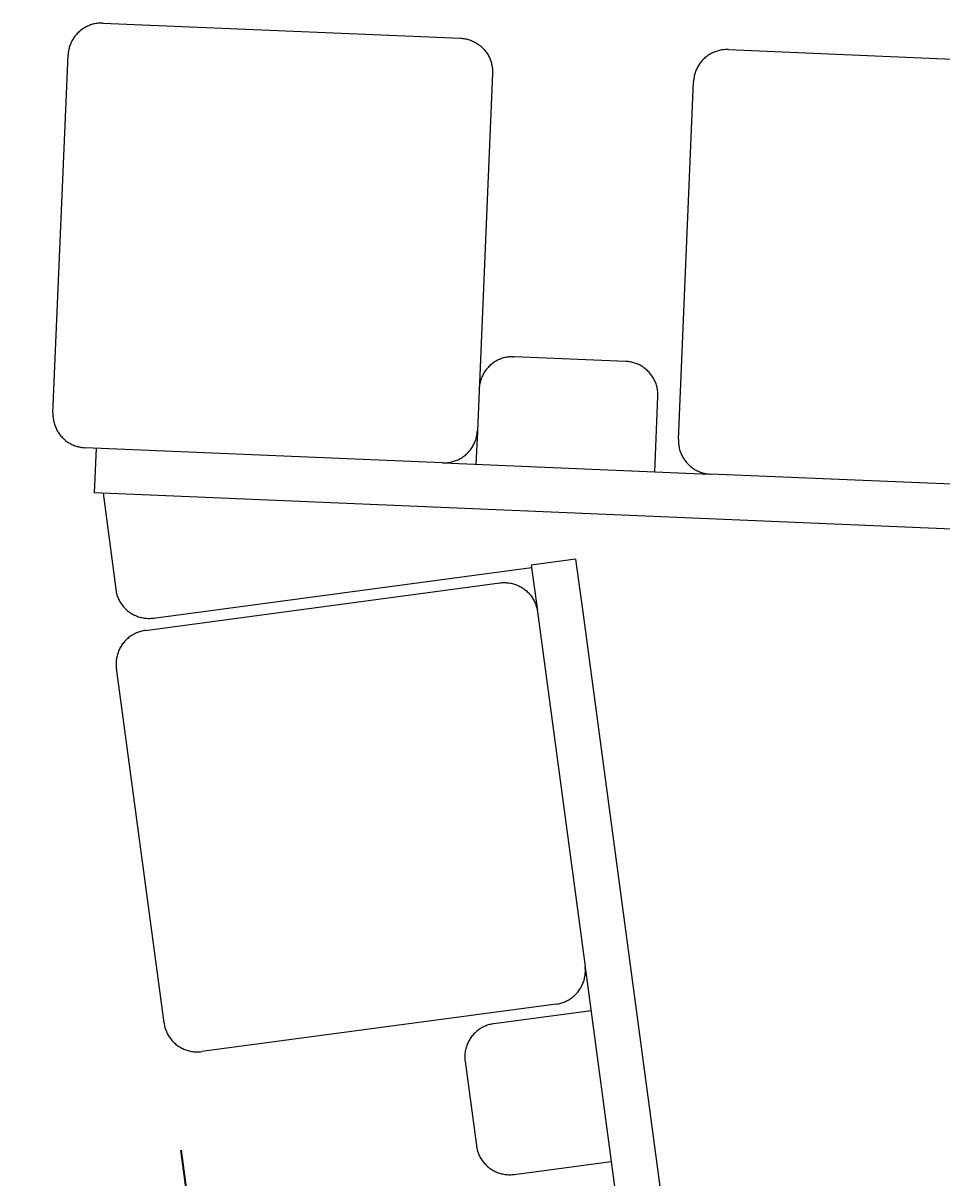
# Model space of a CAD drawing. Header units: inches. Extents: x -12 to 176, y -4 to 123.
# Drawn here: x 125.644 to 128.879, y 114.299 to 118.364 of the extents above; entities that cross this region are included whole.
import ezdxf

# ---------------------------------------------------------------- set-up
doc = ezdxf.new("R2010")
doc.units = ezdxf.units.IN
doc.layers.add('ZANO_R', color=7, linetype='Continuous', lineweight=0)
doc.layers.add('ZANO_W', color=1, linetype='Continuous', lineweight=0)
doc.styles.get("Standard").update_dxf_attribs({"font": 'arial.ttf'})
doc.dimstyles.new('amerykanie', dxfattribs={"dimtxt": 50, "dimasz": 50, "dimexe": 0.5, "dimexo": 0.5, "dimgap": 1, "dimtad": 1, "dimdec": 0, "dimzin": 0, "dimlunit": 5, "dimtxsty": 'Standard', "dimcen": 0.09, "dimclrd": 1, "dimclre": 1, "dimclrt": 1, "dimazin": 0, "dimtfac": 1, "dimtdec": 0, "dimtmove": 0, "dimatfit": 3, "dimfxl": 1, "dimtzin": 0, "dimarcsym": 1})

# ---------------------------------------------------------------- blocks, each defined once
blk = doc.blocks.new('*D360')
at = {"layer": 'ZANO_W', "color": 1, "lineweight": -2}
for p, q in [((126.4715, 112.3745), (126.2003, 114.3963)), ((124.2862, 110.6303), (122.9058, 110.6303))]:
    blk.add_line(p, q, dxfattribs=at)
blk.add_arc((126.7056, 110.6303), 3.2997, 115.0728, 162.5691, dxfattribs=at)
at = {"layer": 'ZANO_W', "color": 1}
for points in [[(125.3542, 113.4592), (125.2603, 113.7791), (126.2668, 113.9008)], [(123.3926, 111.644), (123.7221, 111.5935), (123.4058, 110.6303)]]:
    blk.add_solid(points, dxfattribs=at)
at = {"layer": 'ZANO_W', "color": 1, "insert": (125.0055, 109.4665), "char_height": 1.625, "attachment_point": 5}
blk.add_mtext("82%%d21'", dxfattribs=at)

msp = doc.modelspace()

# ---------------------------------------------------------------- linework, layer by layer
at = {"layer": 'ZANO_R'}
for p, q in [((125.87401, 118.35499), (125.87032, 118.35335)), ((125.87774, 118.3565), (125.87401, 118.35499)), ((125.88153, 118.35789), (125.87774, 118.3565)), ((125.88537, 118.35914), (125.88153, 118.35789)), ((125.88924, 118.36026), (125.88537, 118.35914)), ((125.89315, 118.36125), (125.88924, 118.36026)), ((125.89709, 118.36211), (125.89315, 118.36125)), ((125.90106, 118.36283), (125.89709, 118.36211)), ((125.90505, 118.36342), (125.90106, 118.36283)), ((125.90906, 118.36386), (125.90505, 118.36342)), ((125.91308, 118.36418), (125.90906, 118.36386)), ((125.91711, 118.36435), (125.91308, 118.36418)), ((125.92114, 118.36439), (125.91711, 118.36435)), ((125.92517, 118.36428), (125.92114, 118.36439)), ((125.92517, 118.36428), (127.18389, 118.31108)), ((125.82425, 118.31517), (125.82195, 118.31185)), ((125.82665, 118.31841), (125.82425, 118.31517)), ((125.82917, 118.32156), (125.82665, 118.31841)), ((125.83179, 118.32462), (125.82917, 118.32156)), ((125.83452, 118.32759), (125.83179, 118.32462)), ((125.83735, 118.33047), (125.83452, 118.32759)), ((125.84027, 118.33325), (125.83735, 118.33047)), ((125.84328, 118.33593), (125.84027, 118.33325)), ((125.84639, 118.3385), (125.84328, 118.33593)), ((125.84958, 118.34096), (125.84639, 118.3385)), ((125.85285, 118.34332), (125.84958, 118.34096)), ((125.85621, 118.34556), (125.85285, 118.34332)), ((125.85963, 118.34769), (125.85621, 118.34556)), ((125.86313, 118.3497), (125.85963, 118.34769)), ((125.8667, 118.35158), (125.86313, 118.3497)), ((125.87032, 118.35335), (125.8667, 118.35158)), ((125.80566, 118.27517), (125.80474, 118.27124)), ((125.80671, 118.27906), (125.80566, 118.27517)), ((125.8079, 118.28292), (125.80671, 118.27906)), ((125.80922, 118.28673), (125.8079, 118.28292)), ((125.81066, 118.2905), (125.80922, 118.28673)), ((125.81224, 118.29421), (125.81066, 118.2905)), ((125.81394, 118.29787), (125.81224, 118.29421)), ((125.81576, 118.30146), (125.81394, 118.29787)), ((125.8177, 118.305), (125.81576, 118.30146)), ((125.81977, 118.30846), (125.8177, 118.305)), ((125.82195, 118.31185), (125.81977, 118.30846)), ((127.18389, 118.31108), (127.18792, 118.31085)), ((127.18792, 118.31085), (127.19193, 118.31047)), ((127.19193, 118.31047), (127.19593, 118.30996)), ((127.19593, 118.30996), (127.19991, 118.30931)), ((127.19991, 118.30931), (127.20387, 118.30852)), ((127.20387, 118.30852), (127.2078, 118.3076)), ((127.2078, 118.3076), (127.21169, 118.30655)), ((127.21169, 118.30655), (127.21554, 118.30536)), ((127.21554, 118.30536), (127.21936, 118.30405)), ((127.21936, 118.30405), (127.22312, 118.3026)), ((127.22312, 118.3026), (127.22683, 118.30103)), ((127.22683, 118.30103), (127.23049, 118.29933)), ((127.23049, 118.29933), (127.23409, 118.2975)), ((127.23409, 118.2975), (127.23762, 118.29556)), ((127.23762, 118.29556), (127.24109, 118.2935)), ((127.24109, 118.2935), (127.24448, 118.29131)), ((127.24448, 118.29131), (127.24779, 118.28902)), ((127.24779, 118.28902), (127.25103, 118.28661)), ((127.25103, 118.28661), (127.25418, 118.28409)), ((127.25418, 118.28409), (127.25724, 118.28147)), ((127.25724, 118.28147), (127.26022, 118.27874)), ((127.26022, 118.27874), (127.26309, 118.27592)), ((127.26309, 118.27592), (127.26587, 118.27299)), ((127.26587, 118.27299), (127.26855, 118.26998)), ((125.74898, 116.99255), (125.80218, 118.25127)), ((125.80242, 118.25529), (125.80218, 118.25127)), ((125.80279, 118.25931), (125.80242, 118.25529)), ((125.80331, 118.26331), (125.80279, 118.25931)), ((125.80396, 118.26729), (125.80331, 118.26331)), ((125.80474, 118.27124), (125.80396, 118.26729)), ((127.26855, 118.26998), (127.27112, 118.26687)), ((127.27112, 118.26687), (127.27359, 118.26368)), ((127.27359, 118.26368), (127.27594, 118.26041)), ((127.27594, 118.26041), (127.27819, 118.25706)), ((127.27819, 118.25706), (127.28031, 118.25363)), ((127.28031, 118.25363), (127.28232, 118.25013)), ((127.28232, 118.25013), (127.28421, 118.24657)), ((127.28421, 118.24657), (127.28597, 118.24294)), ((127.28597, 118.24294), (127.28761, 118.23926)), ((127.28761, 118.23926), (127.28913, 118.23552)), ((127.28913, 118.23552), (127.29051, 118.23173)), ((128.03728, 118.23449), (128.03455, 118.23152)), ((128.04011, 118.23737), (128.03728, 118.23449)), ((128.04303, 118.24015), (128.04011, 118.23737)), ((128.04604, 118.24283), (128.04303, 118.24015)), ((128.04915, 118.2454), (128.04604, 118.24283)), ((128.05234, 118.24786), (128.04915, 118.2454)), ((128.05561, 118.25022), (128.05234, 118.24786)), ((128.05897, 118.25246), (128.05561, 118.25022)), ((128.06239, 118.25459), (128.05897, 118.25246)), ((128.06589, 118.2566), (128.06239, 118.25459)), ((128.06946, 118.25848), (128.06589, 118.2566)), ((128.07308, 118.26025), (128.06946, 118.25848)), ((128.07677, 118.26189), (128.07308, 118.26025)), ((128.0805, 118.2634), (128.07677, 118.26189)), ((128.08429, 118.26479), (128.0805, 118.2634)), ((128.08813, 118.26604), (128.08429, 118.26479)), ((128.092, 118.26716), (128.08813, 118.26604)), ((128.09591, 118.26815), (128.092, 118.26716)), ((128.09985, 118.26901), (128.09591, 118.26815)), ((128.10382, 118.26973), (128.09985, 118.26901)), ((128.10781, 118.27032), (128.10382, 118.26973)), ((128.11182, 118.27076), (128.10781, 118.27032)), ((128.11584, 118.27108), (128.11182, 118.27076)), ((128.11987, 118.27125), (128.11584, 118.27108)), ((128.1239, 118.27129), (128.11987, 118.27125)), ((128.12793, 118.27118), (128.1239, 118.27129)), ((128.12793, 118.27118), (129.38665, 118.21798)), ((127.29051, 118.23173), (127.29177, 118.2279)), ((127.29177, 118.2279), (127.29289, 118.22402)), ((127.29289, 118.22402), (127.29388, 118.22011)), ((127.29388, 118.22011), (127.29473, 118.21617)), ((127.29473, 118.21617), (127.29546, 118.21221)), ((127.29546, 118.21221), (127.29604, 118.20821)), ((127.29604, 118.20821), (127.29649, 118.20421)), ((127.29649, 118.20421), (127.2968, 118.20019)), ((127.2968, 118.20019), (127.29697, 118.19616)), ((127.29701, 118.19212), (127.29691, 118.18809)), ((127.29697, 118.19616), (127.29701, 118.19212)), ((128.01198, 118.19363), (128.01066, 118.18982)), ((128.01342, 118.1974), (128.01198, 118.19363)), ((128.015, 118.20111), (128.01342, 118.1974)), ((128.0167, 118.20477), (128.015, 118.20111)), ((128.01852, 118.20836), (128.0167, 118.20477)), ((128.02046, 118.2119), (128.01852, 118.20836)), ((128.02253, 118.21536), (128.02046, 118.2119)), ((128.02471, 118.21875), (128.02253, 118.21536)), ((128.02701, 118.22207), (128.02471, 118.21875)), ((128.02941, 118.22531), (128.02701, 118.22207)), ((128.03193, 118.22846), (128.02941, 118.22531)), ((128.03455, 118.23152), (128.03193, 118.22846)), ((127.29691, 118.18809), (127.24371, 116.92937)), ((127.95174, 116.89945), (128.00494, 118.15817)), ((128.00518, 118.16219), (128.00494, 118.15817)), ((128.00555, 118.16621), (128.00518, 118.16219)), ((128.00607, 118.17021), (128.00555, 118.16621)), ((128.00672, 118.17419), (128.00607, 118.17021)), ((128.0075, 118.17814), (128.00672, 118.17419)), ((128.00842, 118.18207), (128.0075, 118.17814)), ((128.00947, 118.18596), (128.00842, 118.18207)), ((128.01066, 118.18982), (128.00947, 118.18596)), ((127.31346, 117.17658), (127.3099, 117.17465)), ((127.31708, 117.17838), (127.31346, 117.17658)), ((127.32076, 117.18006), (127.31708, 117.17838)), ((127.3245, 117.18161), (127.32076, 117.18006)), ((127.32828, 117.18304), (127.3245, 117.18161)), ((127.33211, 117.18433), (127.32828, 117.18304)), ((127.33599, 117.18549), (127.33211, 117.18433)), ((127.3399, 117.18652), (127.33599, 117.18549)), ((127.34384, 117.18741), (127.3399, 117.18652)), ((127.34782, 117.18817), (127.34384, 117.18741)), ((127.35181, 117.18879), (127.34782, 117.18817)), ((127.35583, 117.18927), (127.35181, 117.18879)), ((127.35986, 117.18962), (127.35583, 117.18927)), ((127.3639, 117.18983), (127.35986, 117.18962)), ((127.36794, 117.1899), (127.3639, 117.18983)), ((127.36794, 117.1899), (127.37044, 117.18987)), ((127.37044, 117.18987), (127.37293, 117.18979)), ((127.76636, 117.17316), (127.37293, 117.18979)), ((127.269, 117.13628), (127.26685, 117.13285)), ((127.27126, 117.13963), (127.269, 117.13628)), ((127.27364, 117.1429), (127.27126, 117.13963)), ((127.27613, 117.14609), (127.27364, 117.1429)), ((127.27873, 117.14919), (127.27613, 117.14609)), ((127.28143, 117.1522), (127.27873, 117.14919)), ((127.28424, 117.15511), (127.28143, 117.1522)), ((127.28714, 117.15793), (127.28424, 117.15511)), ((127.29014, 117.16065), (127.28714, 117.15793)), ((127.29322, 117.16326), (127.29014, 117.16065)), ((127.2964, 117.16576), (127.29322, 117.16326)), ((127.29966, 117.16816), (127.2964, 117.16576)), ((127.303, 117.17044), (127.29966, 117.16816)), ((127.30642, 117.1726), (127.303, 117.17044)), ((127.3099, 117.17465), (127.30642, 117.1726)), ((127.77039, 117.17292), (127.76636, 117.17316)), ((127.7744, 117.17255), (127.77039, 117.17292)), ((127.7784, 117.17203), (127.7744, 117.17255)), ((127.78238, 117.17138), (127.7784, 117.17203)), ((127.78634, 117.1706), (127.78238, 117.17138)), ((127.79026, 117.16968), (127.78634, 117.1706)), ((127.79416, 117.16863), (127.79026, 117.16968)), ((127.79801, 117.16744), (127.79416, 117.16863)), ((127.80182, 117.16612), (127.79801, 117.16744)), ((127.80559, 117.16468), (127.80182, 117.16612)), ((127.8093, 117.1631), (127.80559, 117.16468)), ((127.81296, 117.1614), (127.8093, 117.1631)), ((127.81656, 117.15958), (127.81296, 117.1614)), ((127.82009, 117.15764), (127.81656, 117.15958)), ((127.82356, 117.15557), (127.82009, 117.15764)), ((127.82695, 117.15339), (127.82356, 117.15557)), ((127.83026, 117.15109), (127.82695, 117.15339)), ((127.8335, 117.14869), (127.83026, 117.15109)), ((127.83665, 117.14617), (127.8335, 117.14869)), ((127.83971, 117.14355), (127.83665, 117.14617)), ((127.84269, 117.14082), (127.83971, 117.14355)), ((127.84556, 117.13799), (127.84269, 117.14082)), ((127.84834, 117.13507), (127.84556, 117.13799)), ((127.85102, 117.13206), (127.84834, 117.13507)), ((127.25221, 117.09536), (127.25147, 117.09138)), ((127.25308, 117.09931), (127.25221, 117.09536)), ((127.25409, 117.10322), (127.25308, 117.09931)), ((127.25524, 117.1071), (127.25409, 117.10322)), ((127.25651, 117.11094), (127.25524, 117.1071)), ((127.25792, 117.11473), (127.25651, 117.11094)), ((127.25945, 117.11848), (127.25792, 117.11473)), ((127.26112, 117.12216), (127.25945, 117.11848)), ((127.2629, 117.12579), (127.26112, 117.12216)), ((127.26481, 117.12936), (127.2629, 117.12579)), ((127.26685, 117.13285), (127.26481, 117.12936)), ((127.85359, 117.12895), (127.85102, 117.13206)), ((127.85606, 117.12576), (127.85359, 117.12895)), ((127.85841, 117.12249), (127.85606, 117.12576)), ((127.86066, 117.11913), (127.85841, 117.12249)), ((127.86278, 117.11571), (127.86066, 117.11913)), ((127.86479, 117.11221), (127.86278, 117.11571)), ((127.86668, 117.10864), (127.86479, 117.11221)), ((127.86844, 117.10502), (127.86668, 117.10864)), ((127.87008, 117.10133), (127.86844, 117.10502)), ((127.8716, 117.0976), (127.87008, 117.10133)), ((127.87298, 117.09381), (127.8716, 117.0976)), ((127.87423, 117.08997), (127.87298, 117.09381)), ((127.2504, 117.08336), (127.25007, 117.07933)), ((127.25087, 117.08738), (127.2504, 117.08336)), ((127.25147, 117.09138), (127.25087, 117.08738)), ((127.87536, 117.0861), (127.87423, 117.08997)), ((127.87635, 117.08219), (127.87536, 117.0861)), ((127.8772, 117.07825), (127.87635, 117.08219)), ((127.87792, 117.07428), (127.8772, 117.07825)), ((127.87851, 117.07029), (127.87792, 117.07428)), ((127.87896, 117.06628), (127.87851, 117.07029)), ((127.87927, 117.06226), (127.87896, 117.06628)), ((127.87944, 117.05823), (127.87927, 117.06226)), ((127.87938, 117.05017), (127.87948, 117.0542)), ((127.87948, 117.0542), (127.87944, 117.05823)), ((127.86816, 116.78477), (127.87938, 117.05017)), ((125.74898, 116.99255), (125.74888, 116.98852)), ((125.74888, 116.98852), (125.74891, 116.98448)), ((125.74891, 116.98448), (125.74909, 116.98045)), ((125.74909, 116.98045), (125.7494, 116.97643)), ((125.7494, 116.97643), (125.74985, 116.97242)), ((125.74985, 116.97242), (125.75043, 116.96843)), ((125.75043, 116.96843), (125.75115, 116.96447)), ((125.75115, 116.96447), (125.75201, 116.96052)), ((125.75201, 116.96052), (125.753, 116.95662)), ((125.753, 116.95662), (125.75412, 116.95274)), ((125.75412, 116.95274), (125.75538, 116.94891)), ((125.75538, 116.94891), (125.75676, 116.94512)), ((125.75676, 116.94512), (125.75827, 116.94138)), ((125.75827, 116.94138), (125.75991, 116.9377)), ((125.75991, 116.9377), (125.76168, 116.93407)), ((125.76168, 116.93407), (125.76357, 116.93051)), ((125.76357, 116.93051), (125.76557, 116.92701)), ((125.76557, 116.92701), (125.7677, 116.92358)), ((125.7677, 116.92358), (125.76994, 116.92023)), ((125.76994, 116.92023), (125.7723, 116.91696)), ((125.7723, 116.91696), (125.77476, 116.91377)), ((125.77476, 116.91377), (125.77734, 116.91066)), ((125.77734, 116.91066), (125.78001, 116.90764)), ((125.78001, 116.90764), (125.78279, 116.90472)), ((125.78279, 116.90472), (125.78567, 116.9019)), ((125.78567, 116.9019), (125.78864, 116.89917)), ((125.78864, 116.89917), (125.79171, 116.89655)), ((125.79171, 116.89655), (125.79486, 116.89403)), ((125.79486, 116.89403), (125.79809, 116.89162)), ((125.79809, 116.89162), (125.80141, 116.88933)), ((127.23522, 116.89014), (127.23667, 116.89391)), ((127.23667, 116.89391), (127.23799, 116.89772)), ((127.23799, 116.89772), (127.23917, 116.90157)), ((127.2436, 116.92675), (127.23872, 116.81137)), ((127.23917, 116.90157), (127.24023, 116.90547)), ((127.24023, 116.90547), (127.24115, 116.90939)), ((127.24115, 116.90939), (127.24193, 116.91335)), ((127.24193, 116.91335), (127.24258, 116.91733)), ((127.24258, 116.91733), (127.24309, 116.92133)), ((127.24309, 116.92133), (127.24347, 116.92535)), ((127.24347, 116.92535), (127.24371, 116.92937)), ((127.95174, 116.89945), (127.95164, 116.89542)), ((127.95164, 116.89542), (127.95167, 116.89138)), ((127.95167, 116.89138), (127.95185, 116.88735)), ((125.80141, 116.88933), (125.8048, 116.88714)), ((125.8048, 116.88714), (125.80827, 116.88508)), ((125.80827, 116.88508), (125.8118, 116.88313)), ((125.8118, 116.88313), (125.8154, 116.88131)), ((125.8154, 116.88131), (125.81905, 116.87961)), ((125.81905, 116.87961), (125.82277, 116.87804)), ((125.82277, 116.87804), (125.82653, 116.87659)), ((125.82653, 116.87659), (125.83034, 116.87528)), ((125.83034, 116.87528), (125.8342, 116.87409)), ((125.8342, 116.87409), (125.83809, 116.87304)), ((125.83809, 116.87304), (125.84202, 116.87212)), ((125.84202, 116.87212), (125.84597, 116.87133)), ((125.84597, 116.87133), (125.84995, 116.87068)), ((125.84995, 116.87068), (125.85395, 116.87017)), ((125.85395, 116.87017), (125.85797, 116.86979)), ((125.85797, 116.86979), (125.862, 116.86955)), ((127.12072, 116.81635), (125.862, 116.86955)), ((125.90141, 116.86789), (125.89476, 116.71055)), ((127.20562, 116.84739), (127.20854, 116.85017)), ((127.20854, 116.85017), (127.21137, 116.85305)), ((127.21137, 116.85305), (127.21409, 116.85602)), ((127.21409, 116.85602), (127.21672, 116.85908)), ((127.21672, 116.85908), (127.21923, 116.86223)), ((127.21923, 116.86223), (127.22164, 116.86547)), ((127.22164, 116.86547), (127.22394, 116.86878)), ((127.22394, 116.86878), (127.22612, 116.87218)), ((127.22612, 116.87218), (127.22818, 116.87564)), ((127.22818, 116.87564), (127.23013, 116.87917)), ((127.23013, 116.87917), (127.23195, 116.88277)), ((127.23195, 116.88277), (127.23365, 116.88643)), ((127.23365, 116.88643), (127.23522, 116.89014)), ((127.95185, 116.88735), (127.95216, 116.88333)), ((127.95216, 116.88333), (127.95261, 116.87932)), ((127.95261, 116.87932), (127.95319, 116.87533)), ((127.95319, 116.87533), (127.95391, 116.87137)), ((127.95391, 116.87137), (127.95477, 116.86742)), ((127.95477, 116.86742), (127.95576, 116.86352)), ((127.95576, 116.86352), (127.95688, 116.85964)), ((127.95688, 116.85964), (127.95814, 116.85581)), ((127.95814, 116.85581), (127.95952, 116.85202)), ((127.95952, 116.85202), (127.96103, 116.84828)), ((127.12072, 116.81635), (127.12475, 116.81625)), ((127.12334, 116.81624), (128.06214, 116.77657)), ((127.12475, 116.81625), (127.12878, 116.81629)), ((127.12878, 116.81629), (127.13281, 116.81646)), ((127.13281, 116.81646), (127.13683, 116.81677)), ((127.13683, 116.81677), (127.14084, 116.81722)), ((127.14084, 116.81722), (127.14483, 116.81781)), ((127.14483, 116.81781), (127.1488, 116.81853)), ((127.1488, 116.81853), (127.15274, 116.81938)), ((127.15274, 116.81938), (127.15665, 116.82037)), ((127.15665, 116.82037), (127.16052, 116.8215)), ((127.16052, 116.8215), (127.16435, 116.82275)), ((127.16435, 116.82275), (127.16814, 116.82414)), ((127.16814, 116.82414), (127.17188, 116.82565)), ((127.17188, 116.82565), (127.17557, 116.82729)), ((127.17557, 116.82729), (127.17919, 116.82905)), ((127.17919, 116.82905), (127.18276, 116.83094)), ((127.18276, 116.83094), (127.18625, 116.83295)), ((127.18625, 116.83295), (127.18968, 116.83508)), ((127.18968, 116.83508), (127.19303, 116.83732)), ((127.19303, 116.83732), (127.19631, 116.83967)), ((127.19631, 116.83967), (127.1995, 116.84214)), ((127.1995, 116.84214), (127.2026, 116.84471)), ((127.2026, 116.84471), (127.20562, 116.84739)), ((127.96103, 116.84828), (127.96267, 116.8446)), ((127.96267, 116.8446), (127.96444, 116.84097)), ((127.96444, 116.84097), (127.96633, 116.83741)), ((127.96633, 116.83741), (127.96833, 116.83391)), ((127.96833, 116.83391), (127.97046, 116.83048)), ((127.97046, 116.83048), (127.9727, 116.82713)), ((127.9727, 116.82713), (127.97506, 116.82386)), ((127.97506, 116.82386), (127.97752, 116.82067)), ((127.97752, 116.82067), (127.9801, 116.81756)), ((127.9801, 116.81756), (127.98277, 116.81454)), ((127.98277, 116.81454), (127.98555, 116.81162)), ((127.98555, 116.81162), (127.98843, 116.8088)), ((127.98843, 116.8088), (127.9914, 116.80607)), ((127.9914, 116.80607), (127.99447, 116.80345)), ((127.99447, 116.80345), (127.99762, 116.80093)), ((127.99762, 116.80093), (128.00085, 116.79852)), ((128.00085, 116.79852), (128.00417, 116.79623)), ((128.00417, 116.79623), (128.00756, 116.79404)), ((128.00756, 116.79404), (128.01103, 116.79198)), ((128.01103, 116.79198), (128.01456, 116.79003)), ((128.01456, 116.79003), (128.01816, 116.78821)), ((128.01816, 116.78821), (128.02181, 116.78651)), ((128.02181, 116.78651), (128.02553, 116.78494)), ((128.02553, 116.78494), (128.02929, 116.78349)), ((128.02929, 116.78349), (128.0331, 116.78218)), ((128.0331, 116.78218), (128.03696, 116.78099)), ((128.03696, 116.78099), (128.04085, 116.77994)), ((128.04085, 116.77994), (128.04478, 116.77902)), ((128.04478, 116.77902), (128.04873, 116.77823)), ((128.04873, 116.77823), (128.05271, 116.77758)), ((128.05271, 116.77758), (128.05671, 116.77707)), ((128.05671, 116.77707), (128.06073, 116.77669)), ((128.06073, 116.77669), (128.06476, 116.77645)), ((129.32348, 116.72325), (128.06476, 116.77645)), ((126.09144, 116.70224), (125.89476, 116.71055)), ((125.92626, 116.70922), (125.96998, 116.37146)), ((131.56907, 116.47072), (126.09144, 116.70224)), ((126.10282, 116.26956), (127.43444, 116.44822)), ((127.58947, 116.477), (127.43339, 116.45606)), ((127.43339, 116.45606), (127.45503, 116.29474)), ((127.58947, 116.477), (127.61564, 116.2819)), ((125.96998, 116.37146), (125.97057, 116.36745)), ((125.97057, 116.36745), (125.97129, 116.36347)), ((125.97129, 116.36347), (125.97215, 116.35952)), ((126.07396, 116.22596), (127.32261, 116.3935)), ((127.32261, 116.3935), (127.32662, 116.39396)), ((127.32662, 116.39396), (127.33064, 116.3943)), ((127.33064, 116.3943), (127.33466, 116.39449)), ((127.33466, 116.39449), (127.3387, 116.39454)), ((127.3387, 116.39454), (127.34273, 116.39446)), ((127.34273, 116.39446), (127.34676, 116.39424)), ((127.34676, 116.39424), (127.35077, 116.39389)), ((127.35077, 116.39389), (127.35478, 116.39339)), ((127.35478, 116.39339), (127.35876, 116.39276)), ((127.35876, 116.39276), (127.36272, 116.392)), ((127.36272, 116.392), (127.36665, 116.3911)), ((127.36665, 116.3911), (127.37055, 116.39006)), ((127.37055, 116.39006), (127.37441, 116.3889)), ((127.37441, 116.3889), (127.37823, 116.3876)), ((127.37823, 116.3876), (127.382, 116.38617)), ((127.382, 116.38617), (127.38572, 116.38462)), ((127.38572, 116.38462), (127.38939, 116.38293)), ((127.38939, 116.38293), (127.39299, 116.38113)), ((127.39299, 116.38113), (127.39654, 116.3792)), ((127.39654, 116.3792), (127.40001, 116.37715)), ((127.40001, 116.37715), (127.40341, 116.37499)), ((127.40341, 116.37499), (127.40674, 116.37271)), ((127.40674, 116.37271), (127.40999, 116.37032)), ((127.40999, 116.37032), (127.41315, 116.36781)), ((127.41315, 116.36781), (127.41623, 116.36521)), ((127.41623, 116.36521), (127.41921, 116.36249)), ((127.41921, 116.36249), (127.4221, 116.35968)), ((125.97215, 116.35952), (125.97315, 116.3556)), ((125.97315, 116.3556), (125.97428, 116.35172)), ((125.97428, 116.35172), (125.97554, 116.34787)), ((125.97554, 116.34787), (125.97693, 116.34408)), ((125.97693, 116.34408), (125.97845, 116.34033)), ((125.97845, 116.34033), (125.9801, 116.33663)), ((125.9801, 116.33663), (125.98187, 116.333)), ((125.98187, 116.333), (125.98377, 116.32943)), ((125.98377, 116.32943), (125.98579, 116.32592)), ((125.98579, 116.32592), (125.98793, 116.32249)), ((125.98793, 116.32249), (125.99018, 116.31913)), ((127.4221, 116.35968), (127.4249, 116.35677)), ((127.4249, 116.35677), (127.42759, 116.35377)), ((127.42759, 116.35377), (127.43018, 116.35068)), ((127.43018, 116.35068), (127.43266, 116.3475)), ((127.43266, 116.3475), (127.43503, 116.34424)), ((127.43503, 116.34424), (127.43729, 116.3409)), ((127.43729, 116.3409), (127.43943, 116.33748)), ((127.43943, 116.33748), (127.44146, 116.33399)), ((127.44146, 116.33399), (127.44336, 116.33044)), ((127.44336, 116.33044), (127.44514, 116.32682)), ((127.44514, 116.32682), (127.4468, 116.32314)), ((127.4468, 116.32314), (127.44833, 116.31941)), ((125.99018, 116.31913), (125.99255, 116.31585)), ((125.99255, 116.31585), (125.99503, 116.31265)), ((125.99503, 116.31265), (125.99762, 116.30954)), ((125.99762, 116.30954), (126.00031, 116.30652)), ((126.00031, 116.30652), (126.0031, 116.3036)), ((126.0031, 116.3036), (126.00599, 116.30077)), ((126.00599, 116.30077), (126.00898, 116.29804)), ((126.00898, 116.29804), (126.01206, 116.29542)), ((126.01206, 116.29542), (126.01523, 116.2929)), ((126.01523, 116.2929), (126.01848, 116.2905)), ((126.01848, 116.2905), (126.02181, 116.2882)), ((126.02181, 116.2882), (126.02522, 116.28602)), ((126.02522, 116.28602), (126.0287, 116.28396)), ((126.0287, 116.28396), (126.03225, 116.28202)), ((126.03225, 116.28202), (126.03586, 116.28021)), ((127.44833, 116.31941), (127.44973, 116.31563)), ((127.44973, 116.31563), (127.45101, 116.3118)), ((127.45101, 116.3118), (127.45215, 116.30794)), ((127.45215, 116.30794), (127.45316, 116.30403)), ((127.45316, 116.30403), (127.45403, 116.30009)), ((127.45403, 116.30009), (127.45477, 116.29613)), ((127.45477, 116.29613), (127.45538, 116.29214)), ((127.45538, 116.29214), (127.62292, 115.04349)), ((127.61564, 116.2819), (128.34862, 110.81904)), ((126.03586, 116.28021), (126.03953, 116.27851)), ((126.03953, 116.27851), (126.04326, 116.27695)), ((126.04326, 116.27695), (126.04704, 116.27551)), ((126.04704, 116.27551), (126.05087, 116.2742)), ((126.05087, 116.2742), (126.05474, 116.27303)), ((126.05474, 116.27303), (126.05865, 116.27199)), ((126.05865, 116.27199), (126.06259, 116.27108)), ((126.06259, 116.27108), (126.06656, 116.27031)), ((126.06656, 116.27031), (126.07056, 116.26967)), ((126.07056, 116.26967), (126.07457, 116.26917)), ((126.07457, 116.26917), (126.0786, 116.26881)), ((126.0786, 116.26881), (126.08264, 116.26859)), ((126.08264, 116.26859), (126.08669, 116.26851)), ((126.08669, 116.26851), (126.09073, 116.26856)), ((126.09073, 116.26856), (126.09477, 116.26876)), ((126.09477, 116.26876), (126.0988, 116.26909)), ((126.0988, 116.26909), (126.10282, 116.26956)), ((126.01542, 116.20076), (126.01233, 116.19817)), ((126.0186, 116.20324), (126.01542, 116.20076)), ((126.02186, 116.20561), (126.0186, 116.20324)), ((126.0252, 116.20787), (126.02186, 116.20561)), ((126.02862, 116.21001), (126.0252, 116.20787)), ((126.03211, 116.21204), (126.02862, 116.21001)), ((126.03566, 116.21394), (126.03211, 116.21204)), ((126.03928, 116.21572), (126.03566, 116.21394)), ((126.04296, 116.21738), (126.03928, 116.21572)), ((126.04669, 116.21891), (126.04296, 116.21738)), ((126.05047, 116.22032), (126.04669, 116.21891)), ((126.0543, 116.22159), (126.05047, 116.22032)), ((126.05816, 116.22273), (126.0543, 116.22159)), ((126.06207, 116.22374), (126.05816, 116.22273)), ((126.066, 116.22462), (126.06207, 116.22374)), ((126.06997, 116.22536), (126.066, 116.22462)), ((126.07396, 116.22596), (126.06997, 116.22536)), ((125.98316, 116.15997), (125.98148, 116.1563)), ((125.98497, 116.16357), (125.98316, 116.15997)), ((125.9869, 116.16712), (125.98497, 116.16357)), ((125.98895, 116.17059), (125.9869, 116.16712)), ((125.99111, 116.17399), (125.98895, 116.17059)), ((125.99339, 116.17732), (125.99111, 116.17399)), ((125.99578, 116.18057), (125.99339, 116.17732)), ((125.99828, 116.18373), (125.99578, 116.18057)), ((126.00089, 116.18681), (125.99828, 116.18373)), ((126.0036, 116.18979), (126.00089, 116.18681)), ((126.00642, 116.19268), (126.0036, 116.18979)), ((126.00932, 116.19548), (126.00642, 116.19268)), ((126.01233, 116.19817), (126.00932, 116.19548)), ((125.97221, 116.12135), (125.97185, 116.11734)), ((125.97271, 116.12536), (125.97221, 116.12135)), ((125.97334, 116.12934), (125.97271, 116.12536)), ((125.9741, 116.1333), (125.97334, 116.12934)), ((125.975, 116.13723), (125.9741, 116.1333)), ((125.97604, 116.14113), (125.975, 116.13723)), ((125.9772, 116.14499), (125.97604, 116.14113)), ((125.9785, 116.14881), (125.9772, 116.14499)), ((125.97993, 116.15258), (125.9785, 116.14881)), ((125.98148, 116.1563), (125.97993, 116.15258)), ((125.97164, 116.11331), (125.97155, 116.10928)), ((125.97155, 116.10928), (125.97161, 116.10525)), ((125.97161, 116.10525), (125.9718, 116.10122)), ((125.97185, 116.11734), (125.97164, 116.11331)), ((125.9718, 116.10122), (125.97213, 116.0972)), ((125.97213, 116.0972), (125.9726, 116.09319)), ((126.14014, 114.84454), (125.9726, 116.09319)), ((127.62338, 115.03948), (127.62292, 115.04349)), ((127.62326, 115.04089), (127.73775, 114.18764)), ((127.62371, 115.03546), (127.62338, 115.03948)), ((127.62366, 115.01934), (127.62388, 115.02337)), ((127.62391, 115.03143), (127.62371, 115.03546)), ((127.62388, 115.02337), (127.62396, 115.0274)), ((127.62396, 115.0274), (127.62391, 115.03143)), ((127.61235, 114.97671), (127.61403, 114.98038)), ((127.61403, 114.98038), (127.61559, 114.9841)), ((127.61559, 114.9841), (127.61702, 114.98787)), ((127.61702, 114.98787), (127.61831, 114.99169)), ((127.61831, 114.99169), (127.61948, 114.99555)), ((127.61948, 114.99555), (127.62052, 114.99945)), ((127.62052, 114.99945), (127.62142, 115.00338)), ((127.62142, 115.00338), (127.62218, 115.00734)), ((127.62218, 115.00734), (127.62281, 115.01132)), ((127.62281, 115.01132), (127.62331, 115.01532)), ((127.62331, 115.01532), (127.62366, 115.01934)), ((127.58319, 114.93851), (127.58619, 114.9412)), ((127.58619, 114.9412), (127.5891, 114.944)), ((127.5891, 114.944), (127.59191, 114.94689)), ((127.59191, 114.94689), (127.59463, 114.94987)), ((127.59463, 114.94987), (127.59723, 114.95295)), ((127.59723, 114.95295), (127.59973, 114.95611)), ((127.59973, 114.95611), (127.60213, 114.95936)), ((127.60213, 114.95936), (127.60441, 114.96269)), ((127.60441, 114.96269), (127.60657, 114.96609)), ((127.60657, 114.96609), (127.60862, 114.96956)), ((127.60862, 114.96956), (127.61055, 114.97311)), ((127.61055, 114.97311), (127.61235, 114.97671)), ((127.52156, 114.91072), (126.27291, 114.74318)), ((127.52156, 114.91072), (127.52555, 114.91132)), ((127.52555, 114.91132), (127.52951, 114.91206)), ((127.52951, 114.91206), (127.53345, 114.91294)), ((127.53345, 114.91294), (127.53735, 114.91395)), ((127.53735, 114.91395), (127.54122, 114.91509)), ((127.54122, 114.91509), (127.54505, 114.91636)), ((127.54505, 114.91636), (127.54883, 114.91777)), ((127.54883, 114.91777), (127.55256, 114.9193)), ((127.55256, 114.9193), (127.55624, 114.92096)), ((127.55624, 114.92096), (127.55986, 114.92274)), ((127.55986, 114.92274), (127.56341, 114.92464)), ((127.56341, 114.92464), (127.5669, 114.92667)), ((127.5669, 114.92667), (127.57031, 114.92881)), ((127.57031, 114.92881), (127.57366, 114.93107)), ((127.57366, 114.93107), (127.57692, 114.93344)), ((127.57692, 114.93344), (127.5801, 114.93592)), ((127.5801, 114.93592), (127.58319, 114.93851)), ((127.64386, 114.88741), (127.3017, 114.8415)), ((126.14014, 114.84454), (126.14074, 114.84055)), ((126.14074, 114.84055), (126.14148, 114.83659)), ((126.14148, 114.83659), (126.14236, 114.83265)), ((126.14236, 114.83265), (126.14337, 114.82874)), ((126.14337, 114.82874), (126.14451, 114.82488)), ((126.14451, 114.82488), (126.14578, 114.82105)), ((126.14578, 114.82105), (126.14719, 114.81727)), ((126.14719, 114.81727), (126.14872, 114.81354)), ((127.24634, 114.81877), (127.24316, 114.81629)), ((127.2496, 114.82115), (127.24634, 114.81877)), ((127.25294, 114.8234), (127.2496, 114.82115)), ((127.25636, 114.82555), (127.25294, 114.8234)), ((127.25985, 114.82757), (127.25636, 114.82555)), ((127.2634, 114.82948), (127.25985, 114.82757)), ((127.26702, 114.83126), (127.2634, 114.82948)), ((127.2707, 114.83292), (127.26702, 114.83126)), ((127.27443, 114.83445), (127.2707, 114.83292)), ((127.27821, 114.83585), (127.27443, 114.83445)), ((127.28203, 114.83713), (127.27821, 114.83585)), ((127.2859, 114.83827), (127.28203, 114.83713)), ((127.28981, 114.83928), (127.2859, 114.83827)), ((127.29374, 114.84015), (127.28981, 114.83928)), ((127.29771, 114.84089), (127.29374, 114.84015)), ((127.3017, 114.8415), (127.29771, 114.84089)), ((126.14872, 114.81354), (126.15037, 114.80986)), ((126.15037, 114.80986), (126.15216, 114.80624)), ((126.15216, 114.80624), (126.15406, 114.80269)), ((126.15406, 114.80269), (126.15609, 114.7992)), ((126.15609, 114.7992), (126.15823, 114.79578)), ((126.15823, 114.79578), (126.16049, 114.79244)), ((126.16049, 114.79244), (126.16286, 114.78918)), ((126.16286, 114.78918), (126.16534, 114.786)), ((126.16534, 114.786), (126.16793, 114.78291)), ((126.16793, 114.78291), (126.17062, 114.77991)), ((126.17062, 114.77991), (126.17341, 114.777)), ((126.17341, 114.777), (126.17631, 114.77418)), ((127.21271, 114.77911), (127.2109, 114.7755)), ((127.21464, 114.78265), (127.21271, 114.77911)), ((127.21668, 114.78613), (127.21464, 114.78265)), ((127.21885, 114.78953), (127.21668, 114.78613)), ((127.22113, 114.79286), (127.21885, 114.78953)), ((127.22352, 114.7961), (127.22113, 114.79286)), ((127.22602, 114.79927), (127.22352, 114.7961)), ((127.22863, 114.80234), (127.22602, 114.79927)), ((127.23134, 114.80533), (127.22863, 114.80234)), ((127.23416, 114.80822), (127.23134, 114.80533)), ((127.23706, 114.81101), (127.23416, 114.80822)), ((127.24007, 114.81371), (127.23706, 114.81101)), ((127.24316, 114.81629), (127.24007, 114.81371)), ((126.17631, 114.77418), (126.17929, 114.77147)), ((126.17929, 114.77147), (126.18237, 114.76886)), ((126.18237, 114.76886), (126.18553, 114.76636)), ((126.18553, 114.76636), (126.18878, 114.76397)), ((126.18878, 114.76397), (126.1921, 114.76169)), ((126.1921, 114.76169), (126.19551, 114.75953)), ((126.19551, 114.75953), (126.19898, 114.75748)), ((126.19898, 114.75748), (126.20252, 114.75555)), ((126.20252, 114.75555), (126.20613, 114.75375)), ((126.20613, 114.75375), (126.2098, 114.75206)), ((126.2098, 114.75206), (126.21352, 114.75051)), ((126.21352, 114.75051), (126.21729, 114.74908)), ((126.21729, 114.74908), (126.22111, 114.74778)), ((126.22111, 114.74778), (126.22497, 114.74662)), ((126.22497, 114.74662), (126.22887, 114.74558)), ((126.22887, 114.74558), (126.2328, 114.74468)), ((126.2328, 114.74468), (126.23676, 114.74392)), ((126.23676, 114.74392), (126.24074, 114.74329)), ((126.24074, 114.74329), (126.24474, 114.74279)), ((126.24474, 114.74279), (126.24876, 114.74244)), ((126.24876, 114.74244), (126.25279, 114.74222)), ((126.25279, 114.74222), (126.25682, 114.74213)), ((126.25682, 114.74213), (126.26085, 114.74219)), ((126.26085, 114.74219), (126.26488, 114.74238)), ((126.26488, 114.74238), (126.2689, 114.74272)), ((126.2689, 114.74272), (126.27291, 114.74318)), ((127.19995, 114.73689), (127.19959, 114.73287)), ((127.20044, 114.74089), (127.19995, 114.73689)), ((127.20108, 114.74488), (127.20044, 114.74089)), ((127.20184, 114.74884), (127.20108, 114.74488)), ((127.20274, 114.75277), (127.20184, 114.74884)), ((127.20378, 114.75667), (127.20274, 114.75277)), ((127.20494, 114.76053), (127.20378, 114.75667)), ((127.20624, 114.76435), (127.20494, 114.76053)), ((127.20767, 114.76812), (127.20624, 114.76435)), ((127.20922, 114.77184), (127.20767, 114.76812)), ((127.2109, 114.7755), (127.20922, 114.77184)), ((127.19938, 114.72885), (127.19929, 114.72481)), ((127.19929, 114.72481), (127.19935, 114.72078)), ((127.19935, 114.72078), (127.19954, 114.71675)), ((127.19959, 114.73287), (127.19938, 114.72885)), ((127.19954, 114.71675), (127.19987, 114.71273)), ((127.19987, 114.71273), (127.20034, 114.70873)), ((127.20034, 114.70873), (127.24012, 114.41224)), ((127.24012, 114.41224), (127.24073, 114.40825)), ((127.24073, 114.40825), (127.24147, 114.40429)), ((127.24147, 114.40429), (127.24234, 114.40035)), ((127.24234, 114.40035), (127.24335, 114.39645)), ((127.24335, 114.39645), (127.24449, 114.39258)), ((127.24449, 114.39258), (127.24577, 114.38875)), ((127.24577, 114.38875), (127.24717, 114.38497)), ((127.24717, 114.38497), (127.2487, 114.38124)), ((127.2487, 114.38124), (127.25036, 114.37756)), ((127.25036, 114.37756), (127.25214, 114.37395)), ((127.25214, 114.37395), (127.25405, 114.37039)), ((127.25405, 114.37039), (127.25607, 114.3669)), ((127.25607, 114.3669), (127.25821, 114.36349)), ((127.25821, 114.36349), (127.26047, 114.36015)), ((127.26047, 114.36015), (127.26284, 114.35688)), ((127.26284, 114.35688), (127.26533, 114.3537)), ((127.26533, 114.3537), (127.26791, 114.35061)), ((127.26791, 114.35061), (127.27061, 114.34761)), ((127.27061, 114.34761), (127.2734, 114.3447)), ((127.2734, 114.3447), (127.27629, 114.34189)), ((127.27629, 114.34189), (127.27928, 114.33918)), ((127.27928, 114.33918), (127.28235, 114.33657)), ((127.28235, 114.33657), (127.28551, 114.33407)), ((127.28551, 114.33407), (127.28876, 114.33167)), ((127.28876, 114.33167), (127.29209, 114.3294)), ((127.29209, 114.3294), (127.29549, 114.32723)), ((127.37289, 114.31089), (127.71505, 114.3568)), ((127.29549, 114.32723), (127.29897, 114.32518)), ((127.29897, 114.32518), (127.30251, 114.32325)), ((127.30251, 114.32325), (127.30611, 114.32145)), ((127.30611, 114.32145), (127.30978, 114.31977)), ((127.30978, 114.31977), (127.3135, 114.31821)), ((127.3135, 114.31821), (127.31727, 114.31679)), ((127.31727, 114.31679), (127.32109, 114.31549)), ((127.32109, 114.31549), (127.32495, 114.31432)), ((127.32495, 114.31432), (127.32885, 114.31329)), ((127.32885, 114.31329), (127.33278, 114.31239)), ((127.33278, 114.31239), (127.33674, 114.31162)), ((127.33674, 114.31162), (127.34072, 114.31099)), ((127.34072, 114.31099), (127.34473, 114.3105)), ((127.34473, 114.3105), (127.34874, 114.31014)), ((127.34874, 114.31014), (127.35277, 114.30992)), ((127.35277, 114.30992), (127.3568, 114.30984)), ((127.3568, 114.30984), (127.36084, 114.30989)), ((127.36084, 114.30989), (127.36487, 114.31009)), ((127.36487, 114.31009), (127.36888, 114.31042)), ((127.36888, 114.31042), (127.37289, 114.31089))]:
    msp.add_line(p, q, dxfattribs=at)

# ---------------------------------------------------------------- dimensions: what is measured, and where the dimension line sits
at = {"layer": 'ZANO_W'}
dim = msp.add_angular_dim_2l(base=(124.80846, 113.33019), line1=((126.70557, 110.63033), (124.78619, 110.63033)), line2=((126.70557, 110.63033), (126.53804, 111.87898)), dimstyle='amerykanie', override={"dimtxt": 1.625, "dimasz": 1, "dimgap": 0.5, "dimdec": 4, "dimaunit": 1, "dimadec": 1, "dimtdec": 4, "dimtmove": 1, "dimfrac": 2}, dxfattribs=at)
dim.commit()
dim.dimension.update_dxf_attribs({"geometry": '*D360', "text_midpoint": (125.00552, 109.46654), "dimtype": 162})

doc.saveas('drawing.dxf')
